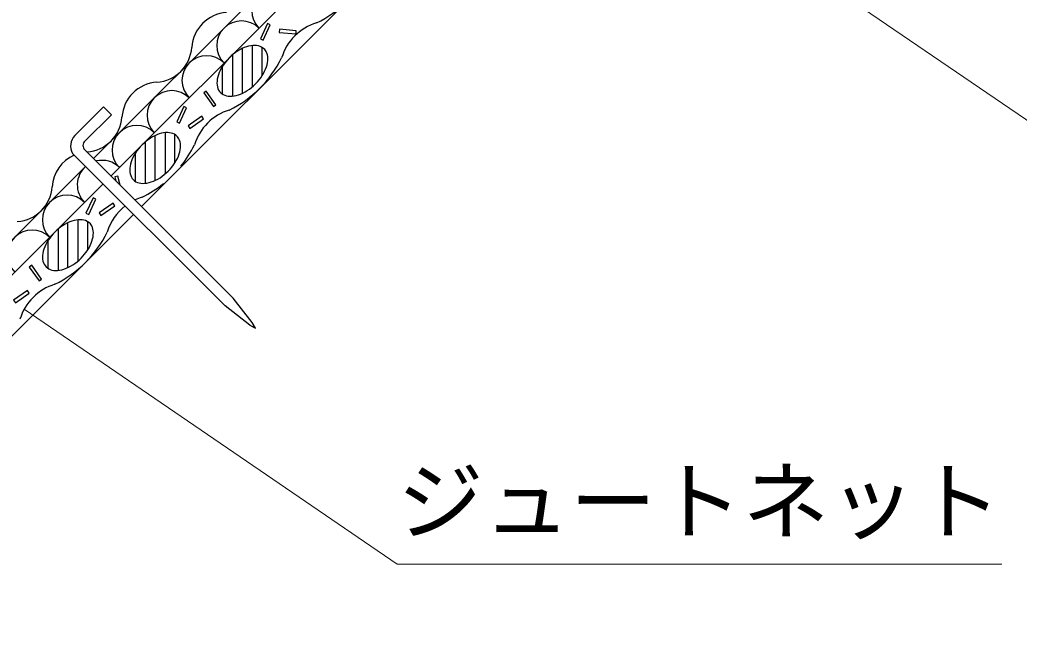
# Model space of a CAD drawing. Units: millimetres, scale not verified. Extents: x 200 to 8200, y 200 to 5825.
# Drawn here: x 1365 to 2175, y 1880 to 2385 of the extents above; entities that cross this region are included whole.
import ezdxf
from ezdxf.enums import TextEntityAlignment as Align

# ---------------------------------------------------------------- set-up
doc = ezdxf.new("R2010")
doc.units = ezdxf.units.MM
doc.header["$LTSCALE"] = 20
doc.layers.add('C-STR', color=7, linetype='Continuous', lineweight=25)
doc.layers.add('C-STR-HTXT', color=1, linetype='Continuous', lineweight=13)
doc.styles.add('ＭＳ ゴシック', font='')
doc.styles.get('ＭＳ ゴシック').set_extended_font_data('MS Gothic')

msp = doc.modelspace()

# ---------------------------------------------------------------- linework, layer by layer
at = {"layer": 'C-STR'}
for p, q in [((1425.02, 2272.83), (1772.1, 2619.91)), ((1439.17, 2258.69), (1786.25, 2605.77)), ((1463.92, 2233.94), (1811.01, 2581.03)), ((1537.65, 2356.96), (1537.65, 2323.43)), ((1545.65, 2325.77), (1545.65, 2362.15)), ((1553.65, 2364.49), (1553.65, 2330.96)), ((1561.65, 2340.02), (1561.65, 2362.96)), ((1529.65, 2324.96), (1529.65, 2347.9)), ((1409.77, 2291.42), (1433.06, 2314.73)), ((1439.42, 2308.36), (1418.17, 2287.1)), ((1439.42, 2308.36), (1433.06, 2314.73)), ((1482.94, 2293.78), (1482.94, 2260.25)), ((1490.94, 2269.31), (1490.94, 2292.25)), ((1466.94, 2286.25), (1466.94, 2252.72)), ((1474.94, 2255.06), (1474.94, 2291.44)), ((1407.91, 2277), (1531.76, 2153.22)), ((1417.88, 2279.76), (1538.12, 2159.58)), ((1458.94, 2254.25), (1458.94, 2277.19)), ((1071.47, 1919.28), (1418.55, 2266.36)), ((1142.6, 1962.12), (1432.7, 2252.22)), ((1444.69, 2258.49), (1442.29, 2257.84)), ((1442.29, 2257.84), (1443.12, 2254.74)), ((1446.64, 2251.22), (1444.69, 2258.49)), ((1110.36, 1880.39), (1457.45, 2227.48)), ((1404.23, 2184.35), (1404.23, 2220.73)), ((1412.23, 2223.07), (1412.23, 2189.54)), ((1420.23, 2198.6), (1420.23, 2221.54)), ((1396.23, 2215.54), (1396.23, 2182.01)), ((1388.23, 2183.54), (1388.23, 2206.48)), ((1553.68, 2139.79), (1538.12, 2159.58)), ((1551.56, 2137.67), (1531.76, 2153.22)), ((1556.16, 2135.19), (1553.68, 2139.79)), ((1551.56, 2137.67), (1556.16, 2135.19))]:
    msp.add_line(p, q, dxfattribs=at)
for points in [[(1560.21, 2369.83), (1562.46, 2368.78), (1568.26, 2381.21), (1566, 2382.26)], [(1589.15, 2374), (1589.37, 2376.48), (1575.71, 2377.67), (1575.5, 2375.19)], [(1563.83, 2361.19), (1561.22, 2363.21), (1559.98, 2363.78), (1558.63, 2364.2), (1557.19, 2364.46), (1555.65, 2364.57), (1554.05, 2364.52), (1552.37, 2364.32), (1550.65, 2363.96), (1548.89, 2363.45), (1547.1, 2362.79), (1545.3, 2361.98), (1543.51, 2361.04), (1541.73, 2359.97), (1539.98, 2358.78), (1538.27, 2357.48), (1536.62, 2356.07), (1535.04, 2354.57), (1533.54, 2352.99), (1532.13, 2351.34), (1530.83, 2349.63), (1529.64, 2347.88), (1528.57, 2346.1), (1527.62, 2344.31), (1526.82, 2342.51), (1526.16, 2340.72), (1525.65, 2338.96), (1525.29, 2337.24), (1525.08, 2335.56), (1525.04, 2333.95), (1525.14, 2332.42), (1525.41, 2330.98), (1525.83, 2329.63), (1526.4, 2328.39), (1527.11, 2327.27), (1527.97, 2326.28), (1528.96, 2325.43), (1530.08, 2324.71), (1531.32, 2324.14), (1532.66, 2323.72), (1534.11, 2323.46), (1535.64, 2323.35), (1537.25, 2323.4), (1538.92, 2323.6), (1540.65, 2323.96), (1542.41, 2324.47), (1544.2, 2325.13), (1546, 2325.94), (1547.79, 2326.88), (1549.57, 2327.95), (1551.32, 2329.14), (1553.02, 2330.44), (1554.67, 2331.85), (1556.26, 2333.35), (1557.76, 2334.93), (1559.16, 2336.58), (1560.47, 2338.29), (1561.66, 2340.04), (1562.73, 2341.82), (1563.67, 2343.61), (1564.48, 2345.41), (1565.14, 2347.2), (1565.65, 2348.96), (1566.01, 2350.68), (1566.21, 2352.36), (1566.26, 2353.97), (1566.15, 2355.5), (1565.89, 2356.94), (1565.47, 2358.29), (1564.9, 2359.53)], [(1522.18, 2314.88), (1524.22, 2316.31), (1516.36, 2327.54), (1514.32, 2326.11)], [(1492.37, 2302.57), (1494.62, 2301.52), (1500.42, 2313.95), (1498.16, 2315)], [(1514.23, 2305.06), (1512.81, 2307.1), (1501.58, 2299.24), (1503, 2297.2)], [(1493.11, 2290.5), (1491.62, 2291.78), (1490.51, 2292.5), (1489.27, 2293.07), (1487.92, 2293.49), (1486.48, 2293.75), (1484.94, 2293.86), (1483.34, 2293.81), (1481.66, 2293.61), (1479.94, 2293.25), (1478.18, 2292.74), (1476.39, 2292.08), (1474.59, 2291.27), (1472.8, 2290.33), (1471.02, 2289.26), (1469.27, 2288.07), (1467.56, 2286.76), (1465.91, 2285.36), (1464.33, 2283.86), (1462.83, 2282.27), (1461.42, 2280.62), (1460.12, 2278.92), (1458.93, 2277.17), (1457.85, 2275.39), (1456.91, 2273.6), (1456.11, 2271.8), (1455.45, 2270.01), (1454.94, 2268.25), (1454.58, 2266.53), (1454.37, 2264.85), (1454.33, 2263.24), (1454.43, 2261.71), (1454.7, 2260.27), (1455.12, 2258.92), (1455.69, 2257.68), (1456.4, 2256.56), (1457.26, 2255.57), (1458.25, 2254.71), (1459.37, 2254), (1460.61, 2253.43), (1461.95, 2253.01), (1463.4, 2252.75), (1464.93, 2252.64), (1466.54, 2252.68), (1468.21, 2252.89), (1469.94, 2253.25), (1471.7, 2253.76), (1473.49, 2254.42), (1475.28, 2255.22), (1477.08, 2256.17), (1478.86, 2257.24), (1480.61, 2258.43), (1482.31, 2259.73), (1483.96, 2261.14), (1485.54, 2262.64), (1487.05, 2264.22), (1488.45, 2265.87), (1489.76, 2267.58), (1490.95, 2269.33), (1492.02, 2271.11), (1492.96, 2272.9), (1493.77, 2274.7), (1494.43, 2276.49), (1494.94, 2278.25), (1495.3, 2279.97), (1495.5, 2281.65), (1495.55, 2283.26), (1495.44, 2284.79), (1495.18, 2286.23), (1494.76, 2287.58), (1494.19, 2288.82)], [(1418.78, 2228.41), (1421.04, 2227.36), (1426.84, 2239.79), (1424.58, 2240.84)], [(1442.19, 2234.45), (1440.76, 2236.49), (1429.53, 2228.63), (1430.96, 2226.59)], [(1422.4, 2219.79), (1420.91, 2221.07), (1419.79, 2221.79), (1418.56, 2222.36), (1417.21, 2222.78), (1415.77, 2223.04), (1414.23, 2223.15), (1412.62, 2223.1), (1410.95, 2222.9), (1409.23, 2222.54), (1407.47, 2222.03), (1405.68, 2221.37), (1403.88, 2220.56), (1402.09, 2219.62), (1400.31, 2218.55), (1398.56, 2217.36), (1396.85, 2216.05), (1395.2, 2214.65), (1393.62, 2213.15), (1392.12, 2211.56), (1390.71, 2209.91), (1389.41, 2208.21), (1388.21, 2206.46), (1387.14, 2204.68), (1386.2, 2202.89), (1385.4, 2201.09), (1384.74, 2199.3), (1384.23, 2197.54), (1383.87, 2195.81), (1383.66, 2194.14), (1383.61, 2192.53), (1383.72, 2191), (1383.99, 2189.55), (1384.41, 2188.21), (1384.98, 2186.97), (1385.69, 2185.85), (1386.55, 2184.86), (1387.54, 2184), (1388.66, 2183.29), (1389.9, 2182.72), (1391.24, 2182.3), (1392.69, 2182.03), (1394.22, 2181.93), (1395.83, 2181.97), (1397.5, 2182.18), (1399.23, 2182.54), (1400.99, 2183.05), (1402.78, 2183.71), (1404.57, 2184.51), (1406.37, 2185.45), (1408.15, 2186.53), (1409.9, 2187.72), (1411.6, 2189.02), (1413.25, 2190.43), (1414.83, 2191.93), (1416.33, 2193.51), (1417.74, 2195.16), (1419.05, 2196.87), (1420.24, 2198.62), (1421.31, 2200.4), (1422.25, 2202.19), (1423.06, 2203.99), (1423.72, 2205.78), (1424.23, 2207.54), (1424.59, 2209.26), (1424.79, 2210.94), (1424.84, 2212.54), (1424.73, 2214.08), (1424.47, 2215.52), (1424.05, 2216.87), (1423.48, 2218.11)], [(1380.76, 2173.46), (1382.8, 2174.88), (1374.93, 2186.11), (1372.89, 2184.69)], [(1372.81, 2163.64), (1371.38, 2165.68), (1360.15, 2157.82), (1361.58, 2155.78)]]:
    msp.add_lwpolyline(points, close=True, dxfattribs=at)
for centre, radius, start, end in [((1565.09, 2465.94), 92.5, 296.07536, 333.92464), ((1573.23, 2392.75), 20, 45, 225), ((1544.94, 2364.47), 20, 45, 225), ((1618.13, 2342.19), 42.5, 106.92751, 163.07249), ((1516.66, 2336.18), 20, 45, 225), ((1494.38, 2395.23), 92.5, 296.07536, 333.92464), ((1488.37, 2307.9), 20, 45, 225), ((1547.42, 2271.48), 42.5, 106.92751, 163.07249), ((1460.09, 2279.61), 20, 45, 225), ((1418.45, 2282.97), 12.12, 135.76262, 209.53793), ((1421.41, 2283.29), 5, 130.3409, 225.01704), ((1423.67, 2324.51), 92.5, 321.20622, 333.92464), ((1431.8, 2251.33), 20, 45, 102.97844), ((1431.8, 2251.33), 20, 131.40017, 225), ((1423.67, 2324.51), 92.5, 296.07536, 308.79368), ((1403.52, 2223.04), 20, 45, 225), ((1476.71, 2200.77), 42.5, 106.92751, 115.17844), ((1476.71, 2200.77), 42.5, 127.87805, 163.07249), ((1375.24, 2194.76), 20, 45, 225), ((1352.96, 2253.8), 92.5, 296.07536, 333.92464), ((1406, 2130.06), 42.5, 106.92751, 163.07249)]:
    msp.add_arc(centre, radius, start, end, dxfattribs=at)
at = {"layer": 'C-STR', "color": 1}
for centre, start, end in [((1534.92, 2360.93), 93.88791, 176.11209), ((1474.23, 2365.05), 273.88791, 356.11209), ((1478.35, 2304.36), 93.88791, 176.11209), ((1417.66, 2308.48), 273.88791, 356.11209), ((1421.78, 2247.79), 114.12081, 176.11209), ((1361.09, 2251.91), 273.88791, 356.11209)]:
    msp.add_arc(centre, 30.42, start, end, dxfattribs=at)
at = {"layer": 'C-STR-HTXT'}
for p, q in [((1922.31, 2481.18), (2208.9, 2285.22)), ((1368.69, 2150.42), (1671.19, 1943.59)), ((1671.19, 1943.59), (2161.19, 1943.59))]:
    msp.add_line(p, q, dxfattribs=at)

# ---------------------------------------------------------------- texts
at = {"layer": 'C-STR-HTXT', "color": 7, "style": 'ＭＳ ゴシック'}
msp.add_text('ジュートネット', height=51.32, dxfattribs=at).set_placement((1671.19, 1953.59), align=Align.BOTTOM_LEFT)

doc.saveas('drawing.dxf')
